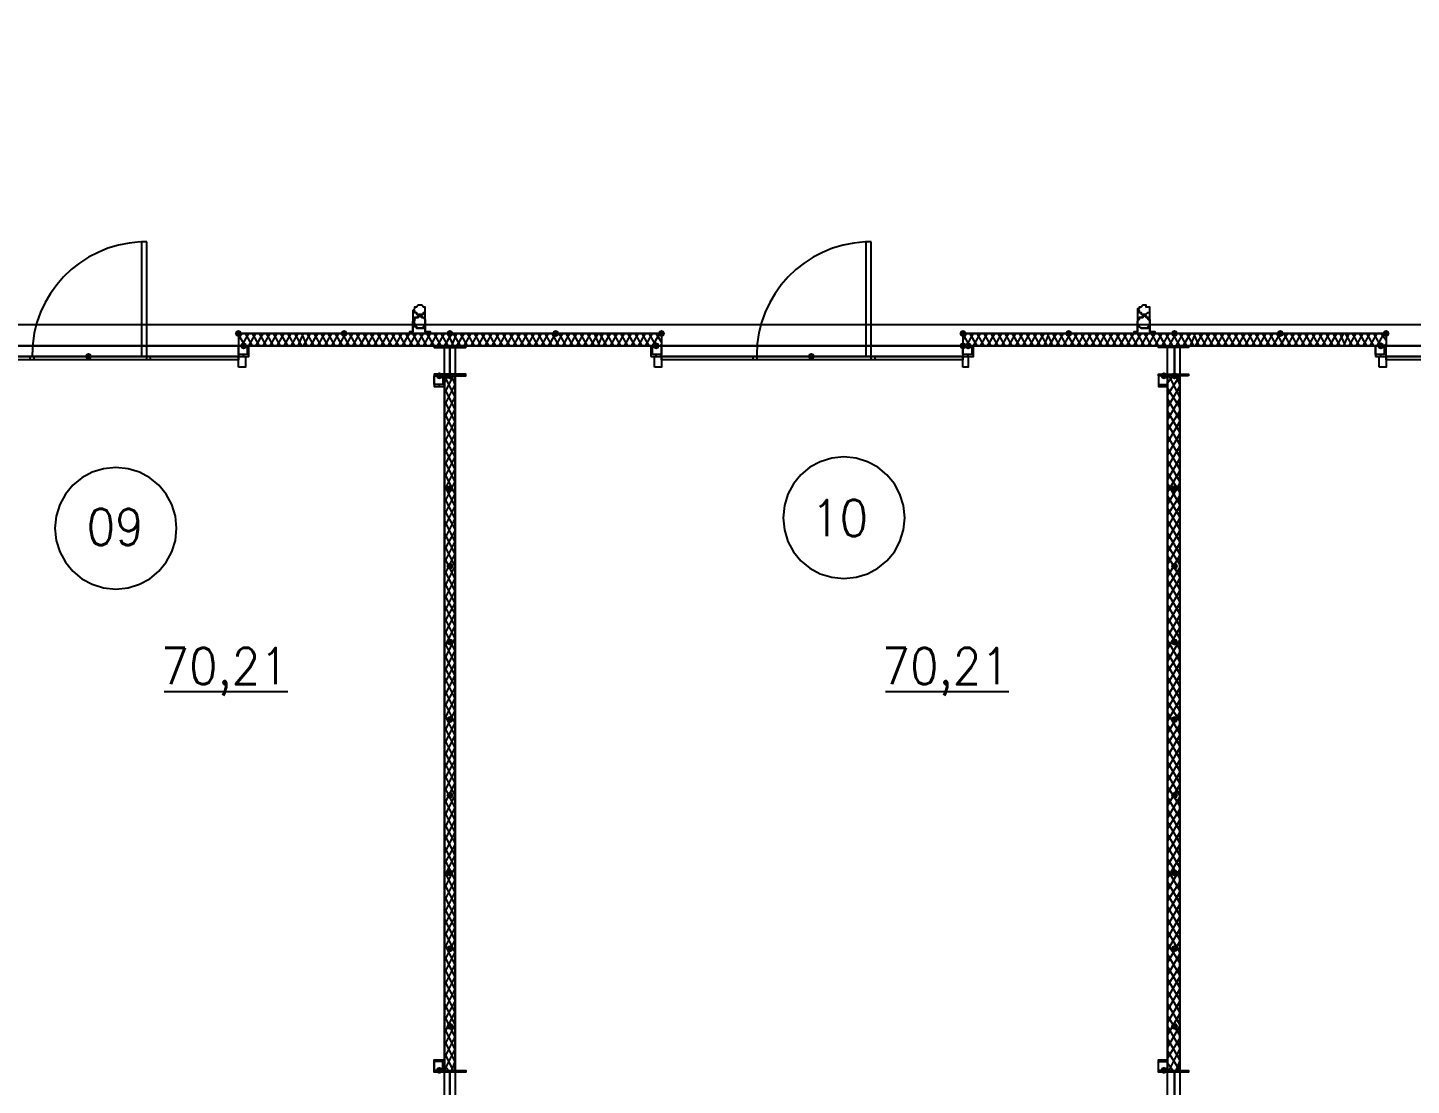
# Model space of a CAD drawing. Header units: millimetres. Extents: x 0 to 420, y 0 to 297.
# Drawn here: x 141.41 to 174.64, y 203.01 to 228.41 of the extents above; entities that cross this region are included whole.
import ezdxf

# ---------------------------------------------------------------- set-up
doc = ezdxf.new("R2010")
doc.units = ezdxf.units.MM
doc.layers.get('0').update_dxf_attribs({"linetype": 'CONTINUOUS'})
doc.styles.get("Standard").update_dxf_attribs({"font": 'STANDARD'})

msp = doc.modelspace()

# ---------------------------------------------------------------- hatches: boundary and pattern name
at = {"true_color": 0x0000fe}
for points in [[(146.558, 221.064667), (146.533129, 221.004871), (146.473333, 220.98), (146.413538, 221.004871), (146.388667, 221.064667), (146.413537, 221.124462), (146.473333, 221.149333), (146.533129, 221.124463)], [(149.098, 221.064667), (149.073129, 221.004871), (149.013333, 220.98), (148.953537, 221.004871), (148.928667, 221.064667), (148.953537, 221.124462), (149.013333, 221.149333), (149.073129, 221.124463)], [(149.098, 221.064667), (149.073129, 221.004871), (149.013333, 220.98), (148.953537, 221.004871), (148.928667, 221.064667), (148.953537, 221.124462), (149.013333, 221.149333), (149.073129, 221.124463)], [(151.638, 221.064667), (151.613129, 221.004871), (151.553333, 220.98), (151.493538, 221.004871), (151.468667, 221.064667), (151.493537, 221.124462), (151.553333, 221.149333), (151.613129, 221.124463)], [(151.638, 221.064667), (151.613129, 221.004871), (151.553333, 220.98), (151.493538, 221.004871), (151.468667, 221.064667), (151.493537, 221.124462), (151.553333, 221.149333), (151.613129, 221.124463)], [(151.638, 221.064667), (151.613129, 221.004871), (151.553333, 220.98), (151.493538, 221.004871), (151.468667, 221.064667), (151.493537, 221.124462), (151.553333, 221.149333), (151.613129, 221.124463)], [(151.638, 221.064667), (151.613129, 221.004871), (151.553333, 220.98), (151.493538, 221.004871), (151.468667, 221.064667), (151.493537, 221.124462), (151.553333, 221.149333), (151.613129, 221.124463)], [(154.178, 221.064667), (154.153129, 221.004871), (154.093333, 220.98), (154.033537, 221.004871), (154.008667, 221.064667), (154.033537, 221.124462), (154.093333, 221.149333), (154.153129, 221.124463)], [(154.178, 221.064667), (154.153129, 221.004871), (154.093333, 220.98), (154.033537, 221.004871), (154.008667, 221.064667), (154.033537, 221.124462), (154.093333, 221.149333), (154.153129, 221.124463)], [(156.718, 221.064667), (156.693129, 221.004871), (156.633333, 220.98), (156.573537, 221.004871), (156.548667, 221.064667), (156.573537, 221.124462), (156.633333, 221.149333), (156.693129, 221.124463)], [(163.957, 221.064667), (163.932129, 221.004871), (163.872333, 220.98), (163.812537, 221.004871), (163.787667, 221.064667), (163.812537, 221.124462), (163.872333, 221.149333), (163.932129, 221.124463)], [(166.497, 221.064667), (166.472129, 221.004871), (166.412333, 220.98), (166.352537, 221.004871), (166.327667, 221.064667), (166.352537, 221.124462), (166.412333, 221.149333), (166.472129, 221.124463)], [(166.497, 221.064667), (166.472129, 221.004871), (166.412333, 220.98), (166.352537, 221.004871), (166.327667, 221.064667), (166.352537, 221.124462), (166.412333, 221.149333), (166.472129, 221.124463)], [(169.037, 221.064667), (169.012129, 221.004871), (168.952333, 220.98), (168.892538, 221.004871), (168.867667, 221.064667), (168.892537, 221.124462), (168.952333, 221.149333), (169.012129, 221.124463)], [(169.037, 221.064667), (169.012129, 221.004871), (168.952333, 220.98), (168.892538, 221.004871), (168.867667, 221.064667), (168.892537, 221.124462), (168.952333, 221.149333), (169.012129, 221.124463)], [(169.037, 221.064667), (169.012129, 221.004871), (168.952333, 220.98), (168.892538, 221.004871), (168.867667, 221.064667), (168.892537, 221.124462), (168.952333, 221.149333), (169.012129, 221.124463)], [(169.037, 221.064667), (169.012129, 221.004871), (168.952333, 220.98), (168.892538, 221.004871), (168.867667, 221.064667), (168.892537, 221.124462), (168.952333, 221.149333), (169.012129, 221.124463)], [(171.577, 221.064667), (171.552129, 221.004871), (171.492333, 220.98), (171.432538, 221.004871), (171.407667, 221.064667), (171.432537, 221.124462), (171.492333, 221.149333), (171.552129, 221.124463)], [(171.577, 221.064667), (171.552129, 221.004871), (171.492333, 220.98), (171.432538, 221.004871), (171.407667, 221.064667), (171.432537, 221.124462), (171.492333, 221.149333), (171.552129, 221.124463)], [(174.117, 221.064667), (174.092129, 221.004871), (174.032333, 220.98), (173.972537, 221.004871), (173.947667, 221.064667), (173.972537, 221.124462), (174.032333, 221.149333), (174.092129, 221.124463)]]:
    msp.add_hatch(color=0, dxfattribs=at).paths.add_polyline_path(points, flags=0)
at = {"true_color": 0x000007}
h = msp.add_hatch(color=0, dxfattribs=at)
h.paths.add_polyline_path([(146.473333, 221.064667), (151.553333, 221.064667)], flags=0)
h.paths.add_polyline_path([(151.553333, 221.064667), (146.473333, 221.064667)], flags=0)
h = msp.add_hatch(color=0, dxfattribs=at)
h.paths.add_polyline_path([(151.553333, 221.064667), (156.633333, 221.064667)], flags=0)
h.paths.add_polyline_path([(156.633333, 221.064667), (151.553333, 221.064667)], flags=0)
h = msp.add_hatch(color=0, dxfattribs=at)
h.paths.add_polyline_path([(163.872333, 221.064667), (168.952333, 221.064667)], flags=0)
h.paths.add_polyline_path([(168.952333, 221.064667), (163.872333, 221.064667)], flags=0)
h = msp.add_hatch(color=0, dxfattribs=at)
h.paths.add_polyline_path([(168.952333, 221.064667), (174.032333, 221.064667)], flags=0)
h.paths.add_polyline_path([(174.032333, 221.064667), (168.952333, 221.064667)], flags=0)
for points in [[(146.685, 220.768333), (146.660129, 220.708537), (146.600333, 220.683667), (146.540538, 220.708537), (146.515667, 220.768333), (146.540537, 220.828129), (146.600333, 220.853), (146.660129, 220.828129)], [(156.591, 220.768333), (156.566129, 220.708537), (156.506333, 220.683667), (156.446538, 220.708537), (156.421667, 220.768333), (156.446537, 220.828129), (156.506333, 220.853), (156.566129, 220.828129)], [(163.957, 220.768333), (163.932129, 220.708537), (163.872333, 220.683667), (163.812537, 220.708537), (163.787667, 220.768333), (163.812537, 220.828129), (163.872333, 220.853), (163.932129, 220.828129)], [(164.084, 220.768333), (164.059129, 220.708537), (163.999333, 220.683667), (163.939538, 220.708537), (163.914667, 220.768333), (163.939537, 220.828129), (163.999333, 220.853), (164.059129, 220.828129)], [(173.99, 220.768333), (173.965129, 220.708537), (173.905333, 220.683667), (173.845538, 220.708537), (173.820667, 220.768333), (173.845537, 220.828129), (173.905333, 220.853), (173.965129, 220.828129)], [(142.959667, 220.514333), (142.934796, 220.454537), (142.875, 220.429667), (142.815204, 220.454537), (142.790333, 220.514333), (142.815204, 220.574129), (142.875, 220.599), (142.934796, 220.574129)], [(142.959667, 220.514333), (142.934796, 220.454537), (142.875, 220.429667), (142.815204, 220.454537), (142.790333, 220.514333), (142.815204, 220.574129), (142.875, 220.599), (142.934796, 220.574129)], [(160.316333, 220.514333), (160.291462, 220.454537), (160.231667, 220.429667), (160.171871, 220.454537), (160.147, 220.514333), (160.171871, 220.574129), (160.231667, 220.599), (160.291462, 220.574129)], [(160.316333, 220.514333), (160.291462, 220.454537), (160.231667, 220.429667), (160.171871, 220.454537), (160.147, 220.514333), (160.171871, 220.574129), (160.231667, 220.599), (160.291462, 220.574129)], [(151.384, 220.048667), (151.359129, 219.988871), (151.299333, 219.964), (151.239538, 219.988871), (151.214667, 220.048667), (151.239537, 220.108462), (151.299333, 220.133333), (151.359129, 220.108463)], [(151.638, 220.048667), (151.613129, 219.988871), (151.553333, 219.964), (151.493538, 219.988871), (151.468667, 220.048667), (151.493537, 220.108462), (151.553333, 220.133333), (151.613129, 220.108463)], [(168.783, 220.048667), (168.758129, 219.988871), (168.698333, 219.964), (168.638537, 219.988871), (168.613667, 220.048667), (168.638537, 220.108462), (168.698333, 220.133333), (168.758129, 220.108463)], [(169.037, 220.048667), (169.012129, 219.988871), (168.952333, 219.964), (168.892538, 219.988871), (168.867667, 220.048667), (168.892537, 220.108462), (168.952333, 220.133333), (169.012129, 220.108463)], [(151.638, 217.339333), (151.613129, 217.279538), (151.553333, 217.254667), (151.493538, 217.279538), (151.468667, 217.339333), (151.493537, 217.399129), (151.553333, 217.424), (151.613129, 217.399129)], [(169.037, 217.339333), (169.012129, 217.279538), (168.952333, 217.254667), (168.892538, 217.279538), (168.867667, 217.339333), (168.892537, 217.399129), (168.952333, 217.424), (169.012129, 217.399129)], [(151.638, 215.476667), (151.613129, 215.416871), (151.553333, 215.392), (151.493538, 215.416871), (151.468667, 215.476667), (151.493537, 215.536462), (151.553333, 215.561333), (151.613129, 215.536463)], [(169.037, 215.476667), (169.012129, 215.416871), (168.952333, 215.392), (168.892538, 215.416871), (168.867667, 215.476667), (168.892537, 215.536462), (168.952333, 215.561333), (169.012129, 215.536463)], [(151.638, 213.656333), (151.613129, 213.596537), (151.553333, 213.571667), (151.493538, 213.596537), (151.468667, 213.656333), (151.493537, 213.716129), (151.553333, 213.741), (151.613129, 213.716129)], [(169.037, 213.656333), (169.012129, 213.596537), (168.952333, 213.571667), (168.892538, 213.596537), (168.867667, 213.656333), (168.892537, 213.716129), (168.952333, 213.741), (169.012129, 213.716129)], [(151.638, 211.793667), (151.613129, 211.733871), (151.553333, 211.709), (151.493538, 211.733871), (151.468667, 211.793667), (151.493537, 211.853462), (151.553333, 211.878333), (151.613129, 211.853463)], [(169.037, 211.793667), (169.012129, 211.733871), (168.952333, 211.709), (168.892538, 211.733871), (168.867667, 211.793667), (168.892537, 211.853462), (168.952333, 211.878333), (169.012129, 211.853463)], [(151.638, 209.973333), (151.613129, 209.913537), (151.553333, 209.888667), (151.493538, 209.913537), (151.468667, 209.973333), (151.493537, 210.033129), (151.553333, 210.058), (151.613129, 210.033129)], [(169.037, 209.973333), (169.012129, 209.913537), (168.952333, 209.888667), (168.892538, 209.913537), (168.867667, 209.973333), (168.892537, 210.033129), (168.952333, 210.058), (169.012129, 210.033129)], [(151.638, 208.110667), (151.613129, 208.050871), (151.553333, 208.026), (151.493538, 208.050871), (151.468667, 208.110667), (151.493537, 208.170462), (151.553333, 208.195333), (151.613129, 208.170463)], [(169.037, 208.110667), (169.012129, 208.050871), (168.952333, 208.026), (168.892538, 208.050871), (168.867667, 208.110667), (168.892537, 208.170462), (168.952333, 208.195333), (169.012129, 208.170463)], [(151.638, 206.290333), (151.613129, 206.230537), (151.553333, 206.205667), (151.493538, 206.230537), (151.468667, 206.290333), (151.493537, 206.350129), (151.553333, 206.375), (151.613129, 206.350129)], [(169.037, 206.290333), (169.012129, 206.230537), (168.952333, 206.205667), (168.892538, 206.230537), (168.867667, 206.290333), (168.892537, 206.350129), (168.952333, 206.375), (169.012129, 206.350129)], [(151.638, 204.427667), (151.613129, 204.367871), (151.553333, 204.343), (151.493538, 204.367871), (151.468667, 204.427667), (151.493537, 204.487462), (151.553333, 204.512333), (151.613129, 204.487463)], [(169.037, 204.427667), (169.012129, 204.367871), (168.952333, 204.343), (168.892538, 204.367871), (168.867667, 204.427667), (168.892537, 204.487462), (168.952333, 204.512333), (169.012129, 204.487463)], [(151.384, 203.369333), (151.359129, 203.309537), (151.299333, 203.284667), (151.239538, 203.309537), (151.214667, 203.369333), (151.239537, 203.429129), (151.299333, 203.454), (151.359129, 203.429129)], [(168.783, 203.369333), (168.758129, 203.309537), (168.698333, 203.284667), (168.638537, 203.309537), (168.613667, 203.369333), (168.638537, 203.429129), (168.698333, 203.454), (168.758129, 203.429129)]]:
    msp.add_hatch(color=0, dxfattribs=at).paths.add_polyline_path(points, flags=0)

# ---------------------------------------------------------------- linework, layer by layer
at = {"color": 0, "true_color": 0x000007}
for points in [[(116.416667, 229.912333), (377.994333, 229.912333), (377.994333, 221.276333), (116.416667, 221.276333)], [(144.272, 223.266), (144.145, 223.266), (144.145, 220.514333), (144.272, 220.514333)], [(161.671, 223.266), (161.544, 223.266), (161.544, 220.514333), (161.671, 220.514333)], [(150.960667, 221.615), (150.960667, 221.657333), (150.960667, 221.699667), (150.918333, 221.699667), (150.876, 221.742), (150.833667, 221.742), (150.791333, 221.742), (150.749, 221.699667), (150.706667, 221.699667), (150.706667, 221.657333), (150.664333, 221.615), (150.706667, 221.615), (150.706667, 221.572667), (150.749, 221.572667), (150.749, 221.530333), (150.791333, 221.530333), (150.833667, 221.530333), (150.876, 221.530333), (150.918333, 221.530333), (150.918333, 221.572667), (150.960667, 221.572667)], [(168.359667, 221.615), (168.359667, 221.657333), (168.359667, 221.699667), (168.317333, 221.699667), (168.275, 221.699667), (168.275, 221.742), (168.232667, 221.742), (168.190333, 221.742), (168.148, 221.699667), (168.105667, 221.699667), (168.105667, 221.657333), (168.063333, 221.657333), (168.063333, 221.615), (168.105667, 221.615), (168.105667, 221.572667), (168.148, 221.572667), (168.148, 221.530333), (168.190333, 221.530333), (168.232667, 221.530333), (168.275, 221.530333), (168.317333, 221.572667), (168.359667, 221.572667)], [(104.309333, 103.589667), (390.101667, 103.589667), (390.101667, 221.276333), (104.309333, 221.276333)], [(151.087667, 221.107), (150.960667, 221.107), (150.960667, 221.318667), (150.960667, 221.361), (150.960667, 221.403333), (150.918333, 221.445667), (150.876, 221.445667), (150.876, 221.488), (150.833667, 221.488), (150.791333, 221.488), (150.749, 221.445667), (150.706667, 221.445667), (150.706667, 221.403333), (150.706667, 221.361), (150.664333, 221.361), (150.664333, 221.318667), (150.664333, 221.107), (150.579667, 221.107), (150.664333, 221.107), (150.664333, 221.318667), (150.706667, 221.361), (150.706667, 221.403333), (150.749, 221.445667), (150.791333, 221.445667), (150.833667, 221.488), (150.876, 221.445667), (150.918333, 221.445667), (150.960667, 221.403333), (150.960667, 221.361), (150.960667, 221.318667), (150.960667, 221.107), (151.087667, 221.107), (150.960667, 221.107), (150.960667, 221.318667), (150.960667, 221.361), (150.960667, 221.403333), (150.918333, 221.445667), (150.876, 221.445667), (150.876, 221.488), (150.833667, 221.488), (150.791333, 221.488), (150.749, 221.445667), (150.706667, 221.445667), (150.706667, 221.403333), (150.706667, 221.361), (150.664333, 221.361), (150.664333, 221.318667), (150.664333, 221.107), (150.579667, 221.107), (150.664333, 221.107), (150.664333, 221.318667), (150.706667, 221.361), (150.706667, 221.403333), (150.749, 221.445667), (150.791333, 221.445667), (150.833667, 221.488), (150.876, 221.445667), (150.918333, 221.445667), (150.960667, 221.403333), (150.960667, 221.361), (150.960667, 221.318667), (150.960667, 221.107), (151.087667, 221.107), (150.960667, 221.107), (150.960667, 221.318667), (150.960667, 221.361), (150.960667, 221.403333), (150.918333, 221.445667), (150.876, 221.445667), (150.833667, 221.488), (150.791333, 221.445667), (150.749, 221.445667), (150.706667, 221.403333), (150.706667, 221.361), (150.664333, 221.318667), (150.664333, 221.107), (150.579667, 221.107), (150.664333, 221.107), (150.664333, 221.318667), (150.664333, 221.361), (150.706667, 221.361), (150.706667, 221.403333), (150.706667, 221.445667), (150.749, 221.445667), (150.791333, 221.488), (150.833667, 221.488), (150.876, 221.488), (150.876, 221.445667), (150.918333, 221.445667), (150.960667, 221.403333), (150.960667, 221.361), (150.960667, 221.318667), (150.960667, 221.107)], [(150.960667, 221.318667), (150.960667, 221.276333), (150.960667, 221.234), (150.918333, 221.234), (150.918333, 221.191667), (150.876, 221.191667), (150.833667, 221.191667), (150.791333, 221.191667), (150.749, 221.191667), (150.749, 221.234), (150.706667, 221.234), (150.706667, 221.276333), (150.706667, 221.318667), (150.664333, 221.318667), (150.706667, 221.361), (150.706667, 221.403333), (150.749, 221.445667), (150.791333, 221.445667), (150.833667, 221.488), (150.876, 221.445667), (150.918333, 221.445667), (150.960667, 221.403333), (150.960667, 221.361), (150.960667, 221.318667), (150.960667, 221.361), (150.960667, 221.403333), (150.918333, 221.445667), (150.876, 221.445667), (150.833667, 221.488), (150.791333, 221.445667), (150.749, 221.445667), (150.706667, 221.403333), (150.706667, 221.361), (150.664333, 221.318667), (150.706667, 221.318667), (150.706667, 221.276333), (150.706667, 221.234), (150.749, 221.234), (150.749, 221.191667), (150.791333, 221.191667), (150.833667, 221.191667), (150.876, 221.191667), (150.918333, 221.191667), (150.918333, 221.234), (150.960667, 221.234), (150.960667, 221.276333)], [(150.664333, 221.318667), (150.706667, 221.318667), (150.706667, 221.276333), (150.706667, 221.234), (150.749, 221.234), (150.749, 221.191667), (150.791333, 221.191667), (150.833667, 221.191667), (150.876, 221.191667), (150.918333, 221.191667), (150.918333, 221.234), (150.960667, 221.234), (150.960667, 221.276333), (150.960667, 221.318667), (150.960667, 221.361), (150.960667, 221.403333), (150.918333, 221.445667), (150.876, 221.445667), (150.833667, 221.488), (150.791333, 221.445667), (150.749, 221.445667), (150.706667, 221.403333), (150.706667, 221.361)], [(168.486667, 221.107), (168.359667, 221.107), (168.359667, 221.318667), (168.359667, 221.361), (168.359667, 221.403333), (168.317333, 221.445667), (168.275, 221.445667), (168.275, 221.488), (168.232667, 221.488), (168.190333, 221.488), (168.148, 221.445667), (168.105667, 221.445667), (168.105667, 221.403333), (168.063333, 221.361), (168.063333, 221.318667), (168.063333, 221.107), (167.978667, 221.107), (168.063333, 221.107), (168.063333, 221.318667), (168.063333, 221.361), (168.105667, 221.403333), (168.105667, 221.445667), (168.148, 221.445667), (168.190333, 221.445667), (168.190333, 221.488), (168.232667, 221.488), (168.275, 221.445667), (168.317333, 221.445667), (168.317333, 221.403333), (168.359667, 221.403333), (168.359667, 221.361), (168.359667, 221.318667), (168.359667, 221.107), (168.486667, 221.107), (168.359667, 221.107), (168.359667, 221.318667), (168.359667, 221.361), (168.359667, 221.403333), (168.317333, 221.445667), (168.275, 221.445667), (168.275, 221.488), (168.232667, 221.488), (168.190333, 221.488), (168.148, 221.445667), (168.105667, 221.445667), (168.105667, 221.403333), (168.063333, 221.361), (168.063333, 221.318667), (168.063333, 221.107), (167.978667, 221.107), (168.063333, 221.107), (168.063333, 221.318667), (168.063333, 221.361), (168.105667, 221.403333), (168.105667, 221.445667), (168.148, 221.445667), (168.190333, 221.445667), (168.190333, 221.488), (168.232667, 221.488), (168.275, 221.445667), (168.317333, 221.445667), (168.317333, 221.403333), (168.359667, 221.403333), (168.359667, 221.361), (168.359667, 221.318667), (168.359667, 221.107), (168.486667, 221.107), (168.359667, 221.107), (168.359667, 221.318667), (168.359667, 221.361), (168.359667, 221.403333), (168.317333, 221.403333), (168.317333, 221.445667), (168.275, 221.445667), (168.232667, 221.488), (168.190333, 221.488), (168.190333, 221.445667), (168.148, 221.445667), (168.105667, 221.445667), (168.105667, 221.403333), (168.063333, 221.361), (168.063333, 221.318667), (168.063333, 221.107), (167.978667, 221.107), (168.063333, 221.107), (168.063333, 221.318667), (168.063333, 221.361), (168.105667, 221.403333), (168.105667, 221.445667), (168.148, 221.445667), (168.190333, 221.488), (168.232667, 221.488), (168.275, 221.488), (168.275, 221.445667), (168.317333, 221.445667), (168.359667, 221.403333), (168.359667, 221.361), (168.359667, 221.318667), (168.359667, 221.107)], [(168.359667, 221.318667), (168.359667, 221.276333), (168.359667, 221.234), (168.317333, 221.234), (168.317333, 221.191667), (168.275, 221.191667), (168.232667, 221.191667), (168.190333, 221.191667), (168.148, 221.191667), (168.105667, 221.234), (168.063333, 221.276333), (168.063333, 221.318667), (168.063333, 221.361), (168.105667, 221.403333), (168.105667, 221.445667), (168.148, 221.445667), (168.190333, 221.445667), (168.190333, 221.488), (168.232667, 221.488), (168.275, 221.445667), (168.317333, 221.445667), (168.317333, 221.403333), (168.359667, 221.403333), (168.359667, 221.361), (168.359667, 221.318667), (168.359667, 221.361), (168.359667, 221.403333), (168.317333, 221.403333), (168.317333, 221.445667), (168.275, 221.445667), (168.232667, 221.488), (168.190333, 221.488), (168.190333, 221.445667), (168.148, 221.445667), (168.105667, 221.445667), (168.105667, 221.403333), (168.063333, 221.361), (168.063333, 221.318667), (168.063333, 221.276333), (168.105667, 221.234), (168.148, 221.191667), (168.190333, 221.191667), (168.232667, 221.191667), (168.275, 221.191667), (168.317333, 221.191667), (168.317333, 221.234), (168.359667, 221.234), (168.359667, 221.276333)], [(168.063333, 221.318667), (168.063333, 221.276333), (168.105667, 221.234), (168.148, 221.191667), (168.190333, 221.191667), (168.232667, 221.191667), (168.275, 221.191667), (168.317333, 221.191667), (168.317333, 221.234), (168.359667, 221.234), (168.359667, 221.276333), (168.359667, 221.318667), (168.359667, 221.361), (168.359667, 221.403333), (168.317333, 221.403333), (168.317333, 221.445667), (168.275, 221.445667), (168.232667, 221.488), (168.190333, 221.488), (168.190333, 221.445667), (168.148, 221.445667), (168.105667, 221.445667), (168.105667, 221.403333), (168.063333, 221.361)], [(146.473333, 221.064667), (151.553333, 221.064667)], [(151.553333, 221.064667), (146.473333, 221.064667)], [(146.473333, 221.064667), (151.553333, 221.064667)], [(146.473333, 221.064667), (151.553333, 221.064667)], [(151.553333, 221.064667), (156.633333, 221.064667)], [(156.633333, 221.064667), (151.553333, 221.064667)], [(156.633333, 221.064667), (151.553333, 221.064667)], [(156.633333, 221.064667), (151.553333, 221.064667)], [(163.872333, 221.064667), (168.952333, 221.064667)], [(168.952333, 221.064667), (163.872333, 221.064667)], [(163.872333, 221.064667), (168.952333, 221.064667)], [(163.872333, 221.064667), (168.952333, 221.064667)], [(168.952333, 221.064667), (174.032333, 221.064667)], [(174.032333, 221.064667), (168.952333, 221.064667)], [(174.032333, 221.064667), (168.952333, 221.064667)], [(174.032333, 221.064667), (168.952333, 221.064667)], [(134.323667, 220.768333), (134.323667, 186.266667), (151.426333, 186.266667), (151.426333, 220.768333)], [(146.473333, 220.514333), (146.727333, 220.514333), (146.727333, 220.768333), (146.473333, 220.768333)], [(146.473333, 220.556667), (146.473333, 220.768333), (146.685, 220.768333), (146.685, 220.556667)], [(151.172333, 220.048667), (151.934333, 220.048667), (151.934333, 220.091), (151.553333, 220.091), (151.553333, 220.726), (151.934333, 220.726), (151.934333, 220.768333), (151.172333, 220.768333), (151.172333, 220.726), (151.553333, 220.726), (151.553333, 220.091), (151.172333, 220.091)], [(168.783, 186.266667), (168.783, 220.768333), (151.680333, 220.768333), (151.680333, 186.266667)], [(156.379333, 220.514333), (156.633333, 220.514333), (156.633333, 220.768333), (156.379333, 220.768333)], [(156.421667, 220.556667), (156.421667, 220.768333), (156.633333, 220.768333), (156.633333, 220.556667)], [(163.872333, 220.514333), (164.126333, 220.514333), (164.126333, 220.768333), (163.872333, 220.768333)], [(163.872333, 220.556667), (163.872333, 220.768333), (164.084, 220.768333), (164.084, 220.556667)], [(169.291, 220.048667), (168.571333, 220.048667), (168.571333, 220.091), (168.952333, 220.091), (168.952333, 220.726), (168.571333, 220.726), (168.571333, 220.768333), (169.291, 220.768333), (169.291, 220.726), (168.952333, 220.726), (168.952333, 220.091), (169.291, 220.091)], [(169.079333, 186.266667), (186.182, 186.266667), (186.182, 220.768333), (169.079333, 220.768333)], [(173.778333, 220.514333), (174.032333, 220.514333), (174.032333, 220.768333), (173.778333, 220.768333)], [(173.778333, 220.556667), (173.778333, 220.768333), (173.99, 220.768333), (173.99, 220.556667)], [(139.234333, 220.514333), (146.473333, 220.514333), (146.473333, 220.429667), (139.234333, 220.429667)], [(141.478, 220.514333), (141.562667, 220.514333), (141.562667, 220.429667), (141.478, 220.429667)], [(144.272, 220.514333), (144.356667, 220.514333), (144.356667, 220.429667), (144.272, 220.429667)], [(146.473333, 220.260333), (146.473333, 220.514333), (146.642667, 220.514333), (146.642667, 220.260333)], [(156.464, 220.260333), (156.464, 220.514333), (156.633333, 220.514333), (156.633333, 220.260333)], [(156.633333, 220.514333), (163.872333, 220.514333), (163.872333, 220.429667), (156.633333, 220.429667)], [(158.834667, 220.514333), (158.919333, 220.514333), (158.919333, 220.429667), (158.834667, 220.429667)], [(161.671, 220.514333), (161.755667, 220.514333), (161.755667, 220.429667), (161.671, 220.429667)], [(163.872333, 220.260333), (163.872333, 220.514333), (163.999333, 220.514333), (163.999333, 220.260333)], [(173.863, 220.260333), (173.863, 220.514333), (174.032333, 220.514333), (174.032333, 220.260333)], [(174.032333, 220.514333), (181.271333, 220.514333), (181.271333, 220.429667), (174.032333, 220.429667)], [(151.426333, 220.048667), (151.172333, 220.048667), (151.172333, 219.794667), (151.426333, 219.794667)], [(151.384, 220.048667), (151.384, 219.837), (151.172333, 219.837), (151.172333, 220.048667)], [(151.680333, 203.369333), (151.680333, 220.048667), (151.426333, 220.048667), (151.426333, 203.369333)], [(168.783, 220.048667), (168.571333, 220.048667), (168.571333, 219.837), (168.783, 219.837), (168.783, 220.048667), (168.571333, 220.048667), (168.571333, 219.794667), (168.783, 219.794667)], [(169.079333, 203.369333), (169.079333, 220.048667), (168.783, 220.048667), (168.783, 203.369333)], [(151.426333, 203.369333), (151.172333, 203.369333), (151.172333, 203.623333), (151.426333, 203.623333)], [(151.384, 203.369333), (151.384, 203.581), (151.172333, 203.581), (151.172333, 203.369333)], [(151.934333, 202.649667), (151.172333, 202.649667), (151.172333, 202.692), (151.553333, 202.692), (151.553333, 203.327), (151.172333, 203.327), (151.172333, 203.369333), (151.934333, 203.369333), (151.934333, 203.327), (151.553333, 203.327), (151.553333, 202.692), (151.934333, 202.692)], [(168.783, 203.369333), (168.571333, 203.369333), (168.571333, 203.581), (168.783, 203.581), (168.783, 203.369333), (168.571333, 203.369333), (168.571333, 203.623333), (168.783, 203.623333)], [(169.291, 202.649667), (168.571333, 202.649667), (168.571333, 202.692), (168.952333, 202.692), (168.952333, 203.327), (168.571333, 203.327), (168.571333, 203.369333), (169.291, 203.369333), (169.291, 203.327), (168.952333, 203.327), (168.952333, 202.692), (169.291, 202.692)]]:
    msp.add_lwpolyline(points, close=True, dxfattribs=at)
for points in [[(144.122343, 223.262977), (143.853817, 223.237163), (143.593736, 223.186219), (143.343316, 223.111416), (143.103773, 223.014024), (142.876325, 222.895314), (142.662185, 222.756555), (142.462572, 222.599018), (142.2787, 222.423973), (142.111786, 222.23269), (141.963047, 222.026438), (141.833697, 221.806489), (141.724954, 221.574112), (141.638034, 221.330577), (141.574151, 221.077154), (141.534524, 220.815115), (141.520367, 220.545728)], [(161.521343, 223.262977), (161.252817, 223.237163), (160.992736, 223.186219), (160.742316, 223.111416), (160.502773, 223.014024), (160.275325, 222.895314), (160.061185, 222.756555), (159.861572, 222.599018), (159.6777, 222.423973), (159.510786, 222.23269), (159.362047, 222.026438), (159.232697, 221.806489), (159.123954, 221.574112), (159.037034, 221.330577), (158.973151, 221.077154), (158.933524, 220.815115), (158.919367, 220.545728)], [(150.664333, 221.615), (150.664333, 221.318667)], [(150.960667, 221.318667), (150.960667, 221.615)], [(168.063333, 221.615), (168.063333, 221.318667)], [(168.359667, 221.318667), (168.359667, 221.615)], [(146.473333, 221.064667), (151.553333, 221.064667), (146.473333, 221.064667), (151.553333, 221.064667)], [(146.473333, 220.937667), (146.558, 221.064667)], [(146.473333, 221.064667), (146.473333, 220.768333)], [(146.473333, 221.064667), (146.473333, 220.768333)], [(156.633333, 221.064667), (146.473333, 221.064667)], [(146.642667, 220.768333), (146.473333, 221.022333)], [(146.558, 220.768333), (146.727333, 221.064667)], [(146.812, 220.768333), (146.642667, 221.064667)], [(146.727333, 220.768333), (146.896667, 221.064667)], [(146.981333, 220.768333), (146.812, 221.064667)], [(146.896667, 220.768333), (147.066, 221.064667)], [(147.150667, 220.768333), (146.981333, 221.064667)], [(147.066, 220.768333), (147.235333, 221.064667)], [(147.32, 220.768333), (147.150667, 221.064667)], [(147.235333, 220.768333), (147.404667, 221.064667)], [(147.489333, 220.768333), (147.32, 221.064667)], [(147.404667, 220.768333), (147.574, 221.064667)], [(147.658667, 220.768333), (147.489333, 221.064667)], [(147.574, 220.768333), (147.743333, 221.064667)], [(147.828, 220.768333), (147.658667, 221.064667)], [(147.743333, 220.768333), (147.912667, 221.064667)], [(147.997333, 220.768333), (147.828, 221.064667)], [(147.912667, 220.768333), (148.039667, 221.064667)], [(148.124333, 220.768333), (147.997333, 221.064667)], [(148.039667, 220.768333), (148.209, 221.064667)], [(148.293667, 220.768333), (148.124333, 221.064667)], [(148.209, 220.768333), (148.378333, 221.064667)], [(148.463, 220.768333), (148.293667, 221.064667)], [(148.378333, 220.768333), (148.547667, 221.064667)], [(148.632333, 220.768333), (148.463, 221.064667)], [(148.547667, 220.768333), (148.717, 221.064667)], [(148.801667, 220.768333), (148.632333, 221.064667)], [(148.717, 220.768333), (148.886333, 221.064667)], [(148.971, 220.768333), (148.801667, 221.064667)], [(148.886333, 220.768333), (149.055667, 221.064667)], [(149.140333, 220.768333), (148.971, 221.064667)], [(149.055667, 220.768333), (149.225, 221.064667)], [(149.309667, 220.768333), (149.140333, 221.064667)], [(149.225, 220.768333), (149.394333, 221.064667)], [(149.479, 220.768333), (149.309667, 221.064667)], [(149.394333, 220.768333), (149.563667, 221.064667)], [(149.648333, 220.768333), (149.479, 221.064667)], [(149.563667, 220.768333), (149.733, 221.064667)], [(149.817667, 220.768333), (149.648333, 221.064667)], [(149.733, 220.768333), (149.902333, 221.064667)], [(149.987, 220.768333), (149.817667, 221.064667)], [(149.902333, 220.768333), (150.071667, 221.064667)], [(150.156333, 220.768333), (149.987, 221.064667)], [(150.071667, 220.768333), (150.241, 221.064667)], [(150.325667, 220.768333), (150.156333, 221.064667)], [(150.241, 220.768333), (150.410333, 221.064667)], [(150.495, 220.768333), (150.325667, 221.064667)], [(150.410333, 220.768333), (150.579667, 221.064667)], [(150.664333, 220.768333), (150.495, 221.064667)], [(150.579667, 220.768333), (150.749, 221.064667)], [(150.833667, 220.768333), (150.664333, 221.064667)], [(150.749, 220.768333), (150.918333, 221.064667)], [(151.003, 220.768333), (150.833667, 221.064667)], [(150.918333, 220.768333), (151.087667, 221.064667)], [(151.172333, 220.768333), (151.003, 221.064667)], [(151.087667, 220.768333), (151.257, 221.064667)], [(151.341667, 220.768333), (151.172333, 221.064667)], [(151.257, 220.768333), (151.426333, 221.064667)], [(151.511, 220.768333), (151.341667, 221.064667)], [(151.426333, 220.768333), (151.595667, 221.064667)], [(151.638, 220.768333), (151.511, 221.064667)], [(156.633333, 221.064667), (151.553333, 221.064667), (156.633333, 221.064667), (151.553333, 221.064667)], [(151.595667, 220.768333), (151.722667, 221.064667)], [(151.807333, 220.768333), (151.638, 221.064667)], [(151.722667, 220.768333), (151.892, 221.064667)], [(151.976667, 220.768333), (151.807333, 221.064667)], [(151.892, 220.768333), (152.061333, 221.064667)], [(152.146, 220.768333), (151.976667, 221.064667)], [(152.061333, 220.768333), (152.230667, 221.064667)], [(152.315333, 220.768333), (152.146, 221.064667)], [(152.230667, 220.768333), (152.4, 221.064667)], [(152.484667, 220.768333), (152.315333, 221.064667)], [(152.4, 220.768333), (152.569333, 221.064667)], [(152.654, 220.768333), (152.484667, 221.064667)], [(152.569333, 220.768333), (152.738667, 221.064667)], [(152.823333, 220.768333), (152.654, 221.064667)], [(152.738667, 220.768333), (152.908, 221.064667)], [(152.992667, 220.768333), (152.823333, 221.064667)], [(152.908, 220.768333), (153.077333, 221.064667)], [(153.162, 220.768333), (152.992667, 221.064667)], [(153.077333, 220.768333), (153.246667, 221.064667)], [(153.331333, 220.768333), (153.162, 221.064667)], [(153.246667, 220.768333), (153.416, 221.064667)], [(153.500667, 220.768333), (153.331333, 221.064667)], [(153.416, 220.768333), (153.585333, 221.064667)], [(153.67, 220.768333), (153.500667, 221.064667)], [(153.585333, 220.768333), (153.754667, 221.064667)], [(153.839333, 220.768333), (153.67, 221.064667)], [(153.754667, 220.768333), (153.924, 221.064667)], [(154.008667, 220.768333), (153.839333, 221.064667)], [(153.924, 220.768333), (154.093333, 221.064667)], [(154.178, 220.768333), (154.008667, 221.064667)], [(154.093333, 220.768333), (154.262667, 221.064667)], [(154.347333, 220.768333), (154.178, 221.064667)], [(154.262667, 220.768333), (154.432, 221.064667)], [(154.516667, 220.768333), (154.347333, 221.064667)], [(154.432, 220.768333), (154.601333, 221.064667)], [(154.686, 220.768333), (154.516667, 221.064667)], [(154.601333, 220.768333), (154.770667, 221.064667)], [(154.855333, 220.768333), (154.686, 221.064667)], [(154.770667, 220.768333), (154.94, 221.064667)], [(155.024667, 220.768333), (154.855333, 221.064667)], [(154.94, 220.768333), (155.109333, 221.064667)], [(155.151667, 220.768333), (155.024667, 221.064667)], [(155.109333, 220.768333), (155.236333, 221.064667)], [(155.321, 220.768333), (155.151667, 221.064667)], [(155.236333, 220.768333), (155.405667, 221.064667)], [(155.490333, 220.768333), (155.321, 221.064667)], [(155.405667, 220.768333), (155.575, 221.064667)], [(155.659667, 220.768333), (155.490333, 221.064667)], [(155.575, 220.768333), (155.744333, 221.064667)], [(155.829, 220.768333), (155.659667, 221.064667)], [(155.744333, 220.768333), (155.913667, 221.064667)], [(155.998333, 220.768333), (155.829, 221.064667)], [(155.913667, 220.768333), (156.083, 221.064667)], [(156.167667, 220.768333), (155.998333, 221.064667)], [(156.083, 220.768333), (156.252333, 221.064667)], [(156.337, 220.768333), (156.167667, 221.064667)], [(156.252333, 220.768333), (156.421667, 221.064667)], [(156.506333, 220.768333), (156.337, 221.064667)], [(156.421667, 220.768333), (156.591, 221.064667)], [(156.633333, 220.853), (156.506333, 221.064667)], [(156.633333, 221.064667), (156.633333, 220.768333)], [(156.633333, 221.064667), (156.633333, 220.768333)], [(163.872333, 221.064667), (168.952333, 221.064667), (163.872333, 221.064667), (168.952333, 221.064667)], [(163.872333, 220.895333), (163.957, 221.064667)], [(164.041667, 220.768333), (163.872333, 221.064667)], [(163.872333, 221.064667), (163.872333, 220.768333)], [(163.872333, 221.064667), (163.872333, 220.768333)], [(174.032333, 221.064667), (163.872333, 221.064667)], [(163.957, 220.768333), (164.126333, 221.064667)], [(164.211, 220.768333), (164.041667, 221.064667)], [(164.126333, 220.768333), (164.295667, 221.064667)], [(164.380333, 220.768333), (164.211, 221.064667)], [(164.295667, 220.768333), (164.465, 221.064667)], [(164.549667, 220.768333), (164.380333, 221.064667)], [(164.465, 220.768333), (164.634333, 221.064667)], [(164.719, 220.768333), (164.549667, 221.064667)], [(164.634333, 220.768333), (164.803667, 221.064667)], [(164.888333, 220.768333), (164.719, 221.064667)], [(164.803667, 220.768333), (164.973, 221.064667)], [(165.057667, 220.768333), (164.888333, 221.064667)], [(164.973, 220.768333), (165.142333, 221.064667)], [(165.227, 220.768333), (165.057667, 221.064667)], [(165.142333, 220.768333), (165.311667, 221.064667)], [(165.396333, 220.768333), (165.227, 221.064667)], [(165.311667, 220.768333), (165.481, 221.064667)], [(165.565667, 220.768333), (165.396333, 221.064667)], [(165.481, 220.768333), (165.650333, 221.064667)], [(165.735, 220.768333), (165.565667, 221.064667)], [(165.650333, 220.768333), (165.819667, 221.064667)], [(165.904333, 220.768333), (165.735, 221.064667)], [(165.819667, 220.768333), (165.946667, 221.064667)], [(166.031333, 220.768333), (165.904333, 221.064667)], [(165.946667, 220.768333), (166.116, 221.064667)], [(166.200667, 220.768333), (166.031333, 221.064667)], [(166.116, 220.768333), (166.285333, 221.064667)], [(166.37, 220.768333), (166.200667, 221.064667)], [(166.285333, 220.768333), (166.454667, 221.064667)], [(166.539333, 220.768333), (166.37, 221.064667)], [(166.454667, 220.768333), (166.624, 221.064667)], [(166.708667, 220.768333), (166.539333, 221.064667)], [(166.624, 220.768333), (166.793333, 221.064667)], [(166.878, 220.768333), (166.708667, 221.064667)], [(166.793333, 220.768333), (166.962667, 221.064667)], [(167.047333, 220.768333), (166.878, 221.064667)], [(166.962667, 220.768333), (167.132, 221.064667)], [(167.216667, 220.768333), (167.047333, 221.064667)], [(167.132, 220.768333), (167.301333, 221.064667)], [(167.386, 220.768333), (167.216667, 221.064667)], [(167.301333, 220.768333), (167.470667, 221.064667)], [(167.555333, 220.768333), (167.386, 221.064667)], [(167.470667, 220.768333), (167.64, 221.064667)], [(167.724667, 220.768333), (167.555333, 221.064667)], [(167.64, 220.768333), (167.809333, 221.064667)], [(167.894, 220.768333), (167.724667, 221.064667)], [(167.809333, 220.768333), (167.978667, 221.064667)], [(168.063333, 220.768333), (167.894, 221.064667)], [(167.978667, 220.768333), (168.148, 221.064667)], [(168.232667, 220.768333), (168.063333, 221.064667)], [(168.148, 220.768333), (168.317333, 221.064667)], [(168.402, 220.768333), (168.232667, 221.064667)], [(168.317333, 220.768333), (168.486667, 221.064667)], [(168.571333, 220.768333), (168.402, 221.064667)], [(168.486667, 220.768333), (168.656, 221.064667)], [(168.740667, 220.768333), (168.571333, 221.064667)], [(168.656, 220.768333), (168.825333, 221.064667)], [(168.91, 220.768333), (168.740667, 221.064667)], [(168.825333, 220.768333), (168.994667, 221.064667)], [(169.079333, 220.768333), (168.91, 221.064667)], [(174.032333, 221.064667), (168.952333, 221.064667), (174.032333, 221.064667), (168.952333, 221.064667)], [(168.994667, 220.768333), (169.164, 221.064667)], [(169.248667, 220.768333), (169.079333, 221.064667)], [(169.164, 220.768333), (169.333333, 221.064667)], [(169.418, 220.768333), (169.248667, 221.064667)], [(169.333333, 220.768333), (169.460333, 221.064667)], [(169.545, 220.768333), (169.418, 221.064667)], [(169.460333, 220.768333), (169.629667, 221.064667)], [(169.714333, 220.768333), (169.545, 221.064667)], [(169.629667, 220.768333), (169.799, 221.064667)], [(169.883667, 220.768333), (169.714333, 221.064667)], [(169.799, 220.768333), (169.968333, 221.064667)], [(170.053, 220.768333), (169.883667, 221.064667)], [(169.968333, 220.768333), (170.137667, 221.064667)], [(170.222333, 220.768333), (170.053, 221.064667)], [(170.137667, 220.768333), (170.307, 221.064667)], [(170.391667, 220.768333), (170.222333, 221.064667)], [(170.307, 220.768333), (170.476333, 221.064667)], [(170.561, 220.768333), (170.391667, 221.064667)], [(170.476333, 220.768333), (170.645667, 221.064667)], [(170.730333, 220.768333), (170.561, 221.064667)], [(170.645667, 220.768333), (170.815, 221.064667)], [(170.899667, 220.768333), (170.730333, 221.064667)], [(170.815, 220.768333), (170.984333, 221.064667)], [(171.069, 220.768333), (170.899667, 221.064667)], [(170.984333, 220.768333), (171.153667, 221.064667)], [(171.238333, 220.768333), (171.069, 221.064667)], [(171.153667, 220.768333), (171.323, 221.064667)], [(171.407667, 220.768333), (171.238333, 221.064667)], [(171.323, 220.768333), (171.492333, 221.064667)], [(171.577, 220.768333), (171.407667, 221.064667)], [(171.492333, 220.768333), (171.661667, 221.064667)], [(171.746333, 220.768333), (171.577, 221.064667)], [(171.661667, 220.768333), (171.831, 221.064667)], [(171.915667, 220.768333), (171.746333, 221.064667)], [(171.831, 220.768333), (172.000333, 221.064667)], [(172.085, 220.768333), (171.915667, 221.064667)], [(172.000333, 220.768333), (172.169667, 221.064667)], [(172.254333, 220.768333), (172.085, 221.064667)], [(172.169667, 220.768333), (172.339, 221.064667)], [(172.423667, 220.768333), (172.254333, 221.064667)], [(172.339, 220.768333), (172.508333, 221.064667)], [(172.593, 220.768333), (172.423667, 221.064667)], [(172.508333, 220.768333), (172.677667, 221.064667)], [(172.762333, 220.768333), (172.593, 221.064667)], [(172.677667, 220.768333), (172.847, 221.064667)], [(172.931667, 220.768333), (172.762333, 221.064667)], [(172.847, 220.768333), (173.016333, 221.064667)], [(173.058667, 220.768333), (172.931667, 221.064667)], [(173.016333, 220.768333), (173.143333, 221.064667)], [(173.228, 220.768333), (173.058667, 221.064667)], [(173.143333, 220.768333), (173.312667, 221.064667)], [(173.397333, 220.768333), (173.228, 221.064667)], [(173.312667, 220.768333), (173.482, 221.064667)], [(173.566667, 220.768333), (173.397333, 221.064667)], [(173.482, 220.768333), (173.651333, 221.064667)], [(173.736, 220.768333), (173.566667, 221.064667)], [(173.651333, 220.768333), (173.820667, 221.064667)], [(173.905333, 220.768333), (173.736, 221.064667)], [(173.820667, 220.768333), (173.99, 221.064667)], [(174.032333, 220.895333), (173.905333, 221.064667)], [(174.032333, 221.064667), (174.032333, 220.768333)], [(174.032333, 221.064667), (174.032333, 220.768333)], [(139.234333, 220.641333), (139.234333, 220.768333), (142.875, 220.768333)], [(142.875, 220.514333), (139.234333, 220.514333), (139.234333, 220.641333)], [(142.875, 220.768333), (146.473333, 220.768333), (146.473333, 220.641333)], [(146.473333, 220.641333), (146.473333, 220.514333), (142.875, 220.514333)], [(146.642667, 220.768333), (156.464, 220.768333)], [(151.214667, 220.726), (151.214667, 220.768333)], [(151.384, 220.726), (151.384, 220.768333)], [(151.553333, 220.048667), (151.553333, 220.768333)], [(151.722667, 220.726), (151.722667, 220.768333)], [(151.892, 220.726), (151.892, 220.768333)], [(156.591, 220.768333), (156.633333, 220.810667)], [(156.633333, 220.641333), (156.633333, 220.768333), (160.231667, 220.768333)], [(160.231667, 220.514333), (156.633333, 220.514333), (156.633333, 220.641333)], [(160.231667, 220.768333), (163.872333, 220.768333), (163.872333, 220.641333)], [(163.872333, 220.641333), (163.872333, 220.514333), (160.231667, 220.514333)], [(163.999333, 220.768333), (173.863, 220.768333)], [(168.613667, 220.726), (168.613667, 220.768333)], [(168.783, 220.726), (168.783, 220.768333)], [(168.952333, 220.048667), (168.952333, 220.768333)], [(169.121667, 220.726), (169.121667, 220.768333)], [(169.291, 220.726), (169.291, 220.768333)], [(173.99, 220.768333), (174.032333, 220.810667)], [(174.032333, 220.641333), (174.032333, 220.768333), (177.630667, 220.768333)], [(177.630667, 220.514333), (174.032333, 220.514333), (174.032333, 220.641333)], [(146.600333, 220.514333), (146.600333, 220.556667)], [(156.506333, 220.514333), (156.506333, 220.556667)], [(163.999333, 220.514333), (163.999333, 220.556667)], [(173.905333, 220.514333), (173.905333, 220.556667)], [(151.214667, 220.048667), (151.214667, 220.091)], [(151.384, 220.048667), (151.384, 220.091)], [(151.426333, 219.879333), (151.511, 220.048667)], [(151.426333, 219.625333), (151.638, 220.048667)], [(151.680333, 219.540667), (151.426333, 220.048667)], [(151.680333, 219.837), (151.595667, 220.048667)], [(151.722667, 220.048667), (151.722667, 220.091)], [(151.892, 220.048667), (151.892, 220.091)], [(168.613667, 220.048667), (168.613667, 220.091)], [(168.783, 220.048667), (168.783, 220.091)], [(168.783, 219.879333), (168.91, 220.048667)], [(168.783, 219.583), (169.079333, 220.048667)], [(169.079333, 219.540667), (168.825333, 220.048667)], [(169.079333, 219.837), (168.994667, 220.048667)], [(169.121667, 220.048667), (169.121667, 220.091)], [(169.291, 220.048667), (169.291, 220.091)], [(151.299333, 219.837), (151.299333, 219.794667)], [(151.426333, 219.329), (151.680333, 219.837)], [(151.680333, 219.244333), (151.426333, 219.752333)], [(168.698333, 219.837), (168.698333, 219.794667)], [(168.783, 219.286667), (169.079333, 219.794667)], [(169.079333, 219.286667), (168.783, 219.752333)], [(151.426333, 219.032667), (151.680333, 219.540667)], [(151.680333, 218.948), (151.426333, 219.456)], [(168.783, 218.990333), (169.079333, 219.498333)], [(169.079333, 218.990333), (168.783, 219.498333)], [(151.426333, 218.736333), (151.680333, 219.244333)], [(151.680333, 218.651667), (151.426333, 219.159667)], [(168.783, 218.736333), (169.079333, 219.202)], [(169.079333, 218.694), (168.783, 219.202)], [(151.426333, 218.44), (151.680333, 218.948)], [(151.680333, 218.355333), (151.426333, 218.863333)], [(151.426333, 218.143667), (151.680333, 218.651667)], [(168.783, 218.44), (169.079333, 218.948)], [(169.079333, 218.397667), (168.783, 218.905667)], [(168.783, 218.143667), (169.079333, 218.651667)], [(151.680333, 218.101333), (151.426333, 218.567)], [(151.426333, 217.889667), (151.680333, 218.355333)], [(151.680333, 217.805), (151.426333, 218.313)], [(169.079333, 218.101333), (168.783, 218.609333)], [(168.783, 217.847333), (169.079333, 218.355333)], [(169.079333, 217.805), (168.783, 218.313)], [(151.426333, 217.593333), (151.680333, 218.101333)], [(151.680333, 217.508667), (151.426333, 218.016667)], [(162.475333, 216.640833), (162.445661, 216.935177), (162.360561, 217.209329), (162.225905, 217.457416), (162.047566, 217.673566), (161.831416, 217.851905), (161.583329, 217.986561), (161.309177, 218.071661), (161.014833, 218.101333), (160.72049, 218.071661), (160.446338, 217.986561), (160.198251, 217.851905), (159.982101, 217.673566), (159.803762, 217.457416), (159.669106, 217.209329), (159.584005, 216.935177), (159.554333, 216.640833)], [(168.783, 217.551), (169.079333, 218.059)], [(169.079333, 217.508667), (168.783, 218.016667)], [(144.991667, 216.386833), (144.961995, 216.681177), (144.876894, 216.955329), (144.742238, 217.203416), (144.563899, 217.419566), (144.347749, 217.597905), (144.099662, 217.732561), (143.82551, 217.817661), (143.531167, 217.847333), (143.236823, 217.817661), (142.962671, 217.732561), (142.714584, 217.597905), (142.498434, 217.419566), (142.320095, 217.203416), (142.185439, 216.955329), (142.100339, 216.681177), (142.070667, 216.386833)], [(151.426333, 217.297), (151.680333, 217.805)], [(151.680333, 217.212333), (151.426333, 217.720333)], [(168.783, 217.254667), (169.079333, 217.762667)], [(169.079333, 217.254667), (168.783, 217.720333)], [(151.426333, 217.000667), (151.680333, 217.508667)], [(151.680333, 216.916), (151.426333, 217.424)], [(168.783, 216.958333), (169.079333, 217.466333)], [(169.079333, 216.958333), (168.783, 217.466333)], [(151.426333, 216.704333), (151.680333, 217.212333)], [(151.680333, 216.619667), (151.426333, 217.127667)], [(168.783, 216.704333), (169.079333, 217.17)], [(169.079333, 216.662), (168.783, 217.17)], [(151.426333, 216.408), (151.680333, 216.916)], [(151.680333, 216.365667), (151.426333, 216.831333)], [(159.554333, 216.640833), (159.584005, 216.34649), (159.669106, 216.072338), (159.803762, 215.824251), (159.982101, 215.608101), (160.198251, 215.429762), (160.446338, 215.295106), (160.72049, 215.210005), (161.014833, 215.180333), (161.309177, 215.210005), (161.583329, 215.295106), (161.831416, 215.429762), (162.047566, 215.608101), (162.225905, 215.824251), (162.360561, 216.072338), (162.445661, 216.34649), (162.475333, 216.640833)], [(168.783, 216.408), (169.079333, 216.916)], [(169.079333, 216.365667), (168.783, 216.873667)], [(142.070667, 216.386833), (142.100339, 216.09249), (142.185439, 215.818338), (142.320095, 215.570251), (142.498434, 215.354101), (142.714584, 215.175762), (142.962671, 215.041106), (143.236823, 214.956005), (143.531167, 214.926333), (143.82551, 214.956005), (144.099662, 215.041106), (144.347749, 215.175762), (144.563899, 215.354101), (144.742238, 215.570251), (144.876894, 215.818338), (144.961995, 216.09249), (144.991667, 216.386833)], [(151.426333, 216.111667), (151.680333, 216.619667)], [(151.680333, 216.069333), (151.426333, 216.577333)], [(151.426333, 215.857667), (151.680333, 216.323333)], [(168.783, 216.111667), (169.079333, 216.619667)], [(169.079333, 216.069333), (168.783, 216.577333)], [(168.783, 215.815333), (169.079333, 216.323333)], [(151.680333, 215.773), (151.426333, 216.281)], [(151.426333, 215.561333), (151.680333, 216.069333)], [(151.680333, 215.476667), (151.426333, 215.984667)], [(169.079333, 215.773), (168.783, 216.281)], [(168.783, 215.519), (169.079333, 216.027)], [(169.079333, 215.519), (168.783, 215.984667)], [(151.426333, 215.265), (151.680333, 215.773)], [(151.680333, 215.180333), (151.426333, 215.688333)], [(168.783, 215.222667), (169.079333, 215.730667)], [(169.079333, 215.222667), (168.783, 215.730667)], [(151.426333, 214.968667), (151.680333, 215.476667)], [(151.680333, 214.884), (151.426333, 215.392)], [(168.783, 214.968667), (169.079333, 215.434333)], [(169.079333, 214.926333), (168.783, 215.434333)], [(151.426333, 214.672333), (151.680333, 215.180333)], [(151.680333, 214.587667), (151.426333, 215.095667)], [(168.783, 214.672333), (169.079333, 215.180333)], [(169.079333, 214.63), (168.783, 215.138)], [(151.426333, 214.376), (151.680333, 214.884)], [(151.680333, 214.333667), (151.426333, 214.799333)], [(168.783, 214.376), (169.079333, 214.884)], [(169.079333, 214.333667), (168.783, 214.841667)], [(151.426333, 214.122), (151.680333, 214.587667)], [(151.680333, 214.037333), (151.426333, 214.545333)], [(151.426333, 213.825667), (151.680333, 214.333667)], [(168.783, 214.079667), (169.079333, 214.587667)], [(169.079333, 214.037333), (168.783, 214.545333)], [(151.680333, 213.741), (151.426333, 214.249)], [(151.426333, 213.529333), (151.680333, 214.037333)], [(168.783, 213.783333), (169.079333, 214.291333)], [(169.079333, 213.741), (168.783, 214.249)], [(168.783, 213.487), (169.079333, 213.995)], [(151.680333, 213.444667), (151.426333, 213.952667)], [(151.426333, 213.233), (151.680333, 213.741)], [(151.680333, 213.148333), (151.426333, 213.656333)], [(169.079333, 213.487), (168.783, 213.952667)], [(168.783, 213.190667), (169.079333, 213.698667)], [(169.079333, 213.190667), (168.783, 213.698667)], [(151.426333, 212.936667), (151.680333, 213.444667)], [(151.680333, 212.852), (151.426333, 213.36)], [(168.783, 212.936667), (169.079333, 213.402333)], [(169.079333, 212.894333), (168.783, 213.402333)], [(151.426333, 212.640333), (151.680333, 213.148333)], [(151.680333, 212.598), (151.426333, 213.063667)], [(168.783, 212.640333), (169.079333, 213.148333)], [(169.079333, 212.598), (168.783, 213.106)], [(151.426333, 212.344), (151.680333, 212.852)], [(151.680333, 212.301667), (151.426333, 212.809667)], [(168.783, 212.344), (169.079333, 212.852)], [(169.079333, 212.301667), (168.783, 212.809667)], [(144.695333, 212.471), (147.658667, 212.471)], [(151.426333, 212.09), (151.680333, 212.555667)], [(151.680333, 212.005333), (151.426333, 212.513333)], [(162.009667, 212.471), (164.973, 212.471)], [(168.783, 212.047667), (169.079333, 212.555667)], [(169.079333, 212.005333), (168.783, 212.513333)], [(151.426333, 211.793667), (151.680333, 212.301667)], [(151.680333, 211.709), (151.426333, 212.217)], [(151.426333, 211.497333), (151.680333, 212.005333)], [(168.783, 211.751333), (169.079333, 212.259333)], [(169.079333, 211.751333), (168.783, 212.217)], [(151.680333, 211.412667), (151.426333, 211.920667)], [(151.426333, 211.201), (151.680333, 211.709)], [(168.783, 211.455), (169.079333, 211.963)], [(169.079333, 211.455), (168.783, 211.963)], [(168.783, 211.201), (169.079333, 211.666667)], [(169.079333, 211.158667), (168.783, 211.666667)], [(151.680333, 211.116333), (151.426333, 211.624333)], [(151.426333, 210.904667), (151.680333, 211.412667)], [(151.680333, 210.82), (151.426333, 211.328)], [(168.783, 210.904667), (169.079333, 211.412667)], [(169.079333, 210.862333), (168.783, 211.370333)], [(151.426333, 210.608333), (151.680333, 211.116333)], [(151.680333, 210.566), (151.426333, 211.031667)], [(168.783, 210.608333), (169.079333, 211.116333)], [(169.079333, 210.566), (168.783, 211.074)], [(151.426333, 210.354333), (151.680333, 210.82)], [(151.680333, 210.269667), (151.426333, 210.777667)], [(168.783, 210.312), (169.079333, 210.82)], [(169.079333, 210.269667), (168.783, 210.777667)], [(151.426333, 210.058), (151.680333, 210.566)], [(151.680333, 209.973333), (151.426333, 210.481333)], [(168.783, 210.015667), (169.079333, 210.523667)], [(169.079333, 209.973333), (168.783, 210.481333)], [(151.426333, 209.761667), (151.680333, 210.269667)], [(151.680333, 209.677), (151.426333, 210.185)], [(168.783, 209.719333), (169.079333, 210.227333)], [(169.079333, 209.719333), (168.783, 210.185)], [(151.426333, 209.465333), (151.680333, 209.973333)], [(151.680333, 209.380667), (151.426333, 209.888667)], [(151.426333, 209.169), (151.680333, 209.677)], [(168.783, 209.423), (169.079333, 209.931)], [(169.079333, 209.423), (168.783, 209.931)], [(151.680333, 209.084333), (151.426333, 209.592333)], [(151.426333, 208.872667), (151.680333, 209.380667)], [(168.783, 209.169), (169.079333, 209.634667)], [(169.079333, 209.126667), (168.783, 209.634667)], [(168.783, 208.872667), (169.079333, 209.380667)], [(169.079333, 208.830333), (168.783, 209.338333)], [(151.680333, 208.830333), (151.426333, 209.296)], [(151.426333, 208.576333), (151.680333, 209.084333)], [(151.680333, 208.534), (151.426333, 209.042)], [(168.783, 208.576333), (169.079333, 209.084333)], [(169.079333, 208.534), (168.783, 209.042)], [(151.426333, 208.322333), (151.680333, 208.788)], [(151.680333, 208.237667), (151.426333, 208.745667)], [(168.783, 208.28), (169.079333, 208.788)], [(169.079333, 208.237667), (168.783, 208.745667)], [(151.426333, 208.026), (151.680333, 208.534)], [(151.680333, 207.941333), (151.426333, 208.449333)], [(168.783, 207.983667), (169.079333, 208.491667)], [(169.079333, 207.983667), (168.783, 208.449333)], [(151.426333, 207.729667), (151.680333, 208.237667)], [(151.680333, 207.645), (151.426333, 208.153)], [(168.783, 207.687333), (169.079333, 208.195333)], [(169.079333, 207.687333), (168.783, 208.195333)], [(151.426333, 207.433333), (151.680333, 207.941333)], [(151.680333, 207.348667), (151.426333, 207.856667)], [(168.783, 207.433333), (169.079333, 207.899)], [(169.079333, 207.391), (168.783, 207.899)], [(151.426333, 207.137), (151.680333, 207.645)], [(151.680333, 207.052333), (151.426333, 207.560333)], [(151.426333, 206.840667), (151.680333, 207.348667)], [(168.783, 207.137), (169.079333, 207.645)], [(169.079333, 207.094667), (168.783, 207.602667)], [(168.783, 206.840667), (169.079333, 207.348667)], [(151.680333, 206.798333), (151.426333, 207.264)], [(151.426333, 206.586667), (151.680333, 207.052333)], [(151.680333, 206.502), (151.426333, 207.01)], [(169.079333, 206.798333), (168.783, 207.306333)], [(168.783, 206.544333), (169.079333, 207.052333)], [(169.079333, 206.502), (168.783, 207.01)], [(151.426333, 206.290333), (151.680333, 206.798333)], [(151.680333, 206.205667), (151.426333, 206.713667)], [(168.783, 206.248), (169.079333, 206.756)], [(169.079333, 206.205667), (168.783, 206.713667)], [(151.426333, 205.994), (151.680333, 206.502)], [(151.680333, 205.909333), (151.426333, 206.417333)], [(168.783, 205.951667), (169.079333, 206.459667)], [(169.079333, 205.951667), (168.783, 206.417333)], [(151.426333, 205.697667), (151.680333, 206.205667)], [(151.680333, 205.613), (151.426333, 206.121)], [(168.783, 205.655333), (169.079333, 206.163333)], [(169.079333, 205.655333), (168.783, 206.163333)], [(151.426333, 205.401333), (151.680333, 205.909333)], [(151.680333, 205.316667), (151.426333, 205.824667)], [(168.783, 205.401333), (169.079333, 205.867)], [(169.079333, 205.359), (168.783, 205.867)], [(151.426333, 205.105), (151.680333, 205.613)], [(151.680333, 205.062667), (151.426333, 205.528333)], [(168.783, 205.105), (169.079333, 205.613)], [(169.079333, 205.062667), (168.783, 205.570667)], [(151.426333, 204.808667), (151.680333, 205.316667)], [(151.680333, 204.766333), (151.426333, 205.274333)], [(151.426333, 204.554667), (151.680333, 205.020333)], [(168.783, 204.808667), (169.079333, 205.316667)], [(169.079333, 204.766333), (168.783, 205.274333)], [(168.783, 204.512333), (169.079333, 205.020333)], [(151.680333, 204.47), (151.426333, 204.978)], [(151.426333, 204.258333), (151.680333, 204.766333)], [(151.680333, 204.173667), (151.426333, 204.681667)], [(169.079333, 204.47), (168.783, 204.978)], [(168.783, 204.216), (169.079333, 204.724)], [(169.079333, 204.216), (168.783, 204.681667)], [(151.426333, 203.962), (151.680333, 204.47)], [(151.680333, 203.877333), (151.426333, 204.385333)], [(168.783, 203.919667), (169.079333, 204.427667)], [(169.079333, 203.919667), (168.783, 204.427667)], [(151.426333, 203.665667), (151.680333, 204.173667)], [(151.680333, 203.581), (151.426333, 204.089)], [(168.783, 203.665667), (169.079333, 204.131333)], [(169.079333, 203.623333), (168.783, 204.131333)], [(151.426333, 203.369333), (151.680333, 203.877333)], [(151.638, 203.369333), (151.426333, 203.792667)], [(169.079333, 203.369333), (168.783, 203.835)], [(168.825333, 203.369333), (169.079333, 203.877333)], [(151.214667, 203.327), (151.214667, 203.369333)], [(151.299333, 203.581), (151.299333, 203.623333)], [(151.384, 203.327), (151.384, 203.369333)], [(151.511, 203.369333), (151.426333, 203.496333)], [(151.553333, 202.649667), (151.553333, 203.369333)], [(151.595667, 203.369333), (151.680333, 203.581)], [(151.722667, 203.327), (151.722667, 203.369333)], [(151.892, 203.327), (151.892, 203.369333)], [(168.613667, 203.327), (168.613667, 203.369333)], [(168.698333, 203.581), (168.698333, 203.623333)], [(168.91, 203.369333), (168.783, 203.538667)], [(168.783, 203.327), (168.783, 203.369333)], [(168.952333, 202.649667), (168.952333, 203.369333)], [(168.994667, 203.369333), (169.079333, 203.581)], [(169.121667, 203.327), (169.121667, 203.369333)], [(169.291, 203.327), (169.291, 203.369333)]]:
    msp.add_lwpolyline(points, dxfattribs=at)

# ---------------------------------------------------------------- texts
at = {"color": 0, "true_color": 0x000007, "char_height": 0.872032, "attachment_point": 1}
for s, insert, width in [('10', (160.231667, 217.068366), 0.87203199), ('09', (142.832668, 216.8567), 1.06581688), ('70,21', (144.610674, 213.512365), 2.56764984), ('70,21', (161.925, 213.512365), 2.56764984)]:
    msp.add_mtext(s, dxfattribs=dict(at, insert=insert, width=width))

doc.saveas('drawing.dxf')
